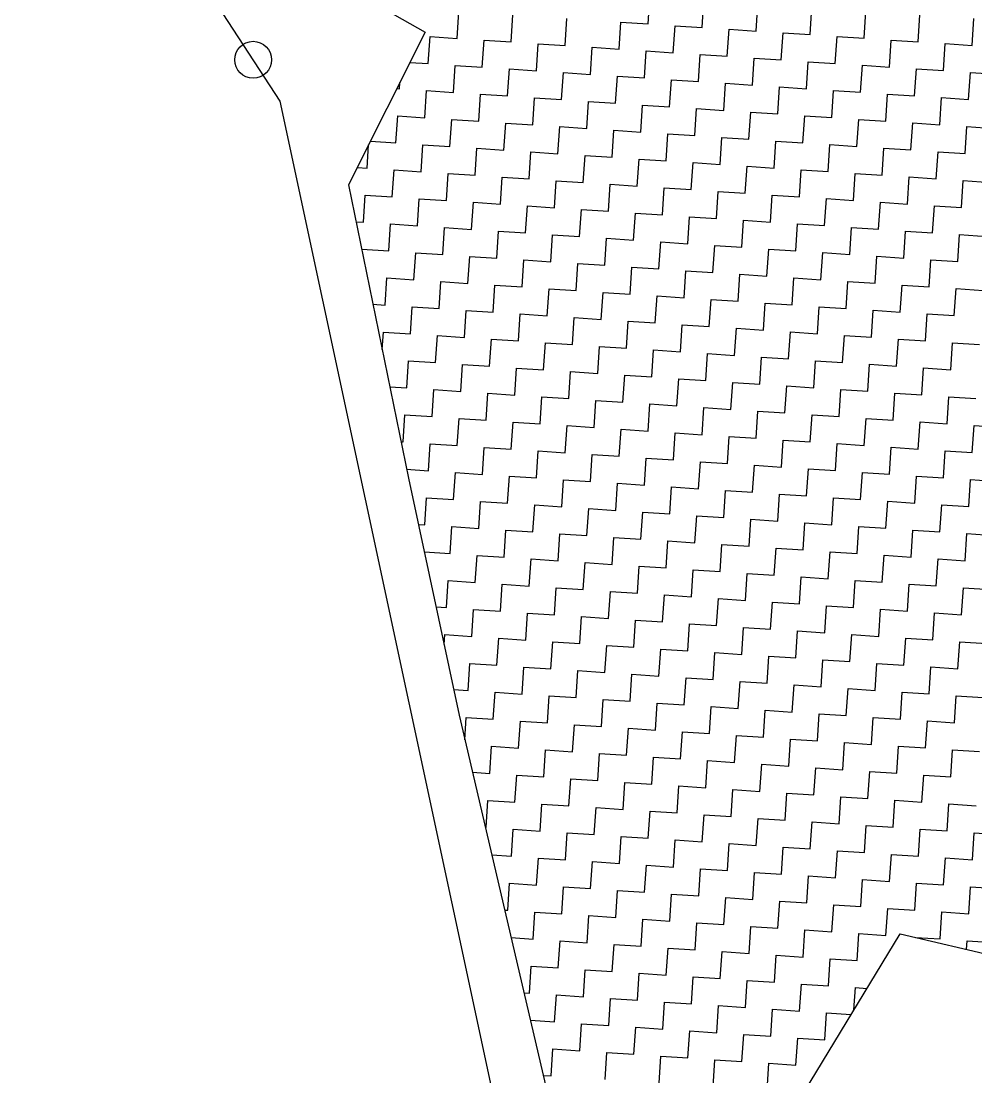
# Model space of a CAD drawing. Header units: metres. Extents: x 286068 to 287358, y 2005630 to 2007098.
# Drawn here: x 286256.2 to 286370.8, y 2005973.7 to 2006100.3 of the extents above; entities that cross this region are included whole.
import ezdxf

# ---------------------------------------------------------------- set-up
doc = ezdxf.new("R2010")
doc.units = ezdxf.units.M
doc.layers.add('POLY_HATCH', color=12, linetype='Continuous')
doc.layers.add('V_BOUND_LINE', color=7, linetype='Continuous')

msp = doc.modelspace()

# ---------------------------------------------------------------- linework, layer by layer
msp.add_circle((286284.05, 2006095.69), 2.21)
at = {"layer": 'POLY_HATCH'}
for p, q in [((286293.37, 2006105.44), (286304.69, 2006099)), ((286304.69, 2006099), (286295.52, 2006080.67)), ((286295.52, 2006080.67), (286302.7, 2006045.51)), ((286302.7, 2006045.51), (286308.77, 2006017.07)), ((286308.77, 2006017.07), (286320.28, 2005967.82)), ((286350.21, 2005971.9), (286361.7, 2005990.84)), ((286361.7, 2005990.84), (286397.52, 2005982.4))]:
    msp.add_line(p, q, dxfattribs=at)
at = {"layer": 'POLY_HATCH', "linetype": 'Continuous'}
for p, q in [((286331.45, 2006099.99), (286331.66, 2006103.23)), ((286337.93, 2006099.56), (286338.14, 2006102.8)), ((286308.54, 2006098.25), (286308.75, 2006101.49)), ((286344.41, 2006099.13), (286344.63, 2006102.37)), ((286350.9, 2006098.7), (286351.11, 2006101.94)), ((286357.38, 2006098.27), (286357.6, 2006101.51)), ((286315.02, 2006097.82), (286315.24, 2006101.06)), ((286321.51, 2006097.39), (286321.72, 2006100.63)), ((286363.86, 2006097.84), (286364.08, 2006101.08)), ((286370.35, 2006097.4), (286370.56, 2006100.65)), ((286327.99, 2006096.96), (286328.2, 2006100.2)), ((286328.2, 2006100.2), (286331.45, 2006099.99)), ((286334.47, 2006096.53), (286334.69, 2006099.77)), ((286334.69, 2006099.77), (286337.93, 2006099.56)), ((286340.96, 2006096.1), (286341.17, 2006099.34)), ((286341.17, 2006099.34), (286344.41, 2006099.13)), ((286305.08, 2006095.23), (286305.3, 2006098.47)), ((286305.3, 2006098.47), (286308.54, 2006098.25)), ((286311.56, 2006094.79), (286311.78, 2006098.04)), ((286311.78, 2006098.04), (286315.02, 2006097.82)), ((286347.44, 2006095.67), (286347.66, 2006098.91)), ((286347.66, 2006098.91), (286350.9, 2006098.7)), ((286353.92, 2006095.24), (286354.14, 2006098.48)), ((286354.14, 2006098.48), (286357.38, 2006098.27)), ((286360.41, 2006094.81), (286360.62, 2006098.05)), ((286360.62, 2006098.05), (286363.86, 2006097.84)), ((286318.05, 2006094.36), (286318.26, 2006097.61)), ((286318.26, 2006097.61), (286321.51, 2006097.39)), ((286324.53, 2006093.93), (286324.75, 2006097.18)), ((286324.75, 2006097.18), (286327.99, 2006096.96)), ((286331.02, 2006093.5), (286331.23, 2006096.75)), ((286331.23, 2006096.75), (286334.47, 2006096.53)), ((286366.89, 2006094.38), (286367.11, 2006097.62)), ((286367.11, 2006097.62), (286370.35, 2006097.4)), ((286302.88, 2006095.37), (286305.08, 2006095.23)), ((286337.5, 2006093.07), (286337.71, 2006096.31)), ((286337.71, 2006096.31), (286340.96, 2006096.1)), ((286343.98, 2006092.64), (286344.2, 2006095.88)), ((286344.2, 2006095.88), (286347.44, 2006095.67)), ((286350.47, 2006092.21), (286350.68, 2006095.45)), ((286350.68, 2006095.45), (286353.92, 2006095.24)), ((286308.11, 2006091.77), (286308.32, 2006095.01)), ((286308.32, 2006095.01), (286311.56, 2006094.79)), ((286314.59, 2006091.34), (286314.81, 2006094.58)), ((286314.81, 2006094.58), (286318.05, 2006094.36)), ((286321.07, 2006090.91), (286321.29, 2006094.15)), ((286321.29, 2006094.15), (286324.53, 2006093.93)), ((286356.95, 2006091.78), (286357.17, 2006095.02)), ((286357.17, 2006095.02), (286360.41, 2006094.81)), ((286363.43, 2006091.35), (286363.65, 2006094.59)), ((286363.65, 2006094.59), (286366.89, 2006094.38)), ((286369.92, 2006090.92), (286370.13, 2006094.16)), ((286370.13, 2006094.16), (286373.37, 2006093.95)), ((286301.62, 2006092.2), (286301.68, 2006092.97)), ((286327.56, 2006090.48), (286327.77, 2006093.72)), ((286327.77, 2006093.72), (286331.02, 2006093.5)), ((286334.04, 2006090.05), (286334.26, 2006093.29)), ((286334.26, 2006093.29), (286337.5, 2006093.07)), ((286340.53, 2006089.62), (286340.74, 2006092.86)), ((286340.74, 2006092.86), (286343.98, 2006092.64)), ((286301.3, 2006092.22), (286301.62, 2006092.2)), ((286304.65, 2006088.74), (286304.87, 2006091.98)), ((286304.87, 2006091.98), (286308.11, 2006091.77)), ((286311.13, 2006088.31), (286311.35, 2006091.55)), ((286311.35, 2006091.55), (286314.59, 2006091.34)), ((286347.01, 2006089.19), (286347.22, 2006092.43)), ((286347.22, 2006092.43), (286350.47, 2006092.21)), ((286353.49, 2006088.76), (286353.71, 2006092)), ((286353.71, 2006092), (286356.95, 2006091.78)), ((286359.98, 2006088.32), (286360.19, 2006091.57)), ((286360.19, 2006091.57), (286363.43, 2006091.35)), ((286317.62, 2006087.88), (286317.83, 2006091.12)), ((286317.83, 2006091.12), (286321.07, 2006090.91)), ((286324.1, 2006087.45), (286324.32, 2006090.69)), ((286324.32, 2006090.69), (286327.56, 2006090.48)), ((286330.59, 2006087.02), (286330.8, 2006090.26)), ((286330.8, 2006090.26), (286334.04, 2006090.05)), ((286366.46, 2006087.89), (286366.68, 2006091.14)), ((286366.68, 2006091.14), (286369.92, 2006090.92)), ((286301.19, 2006085.71), (286301.41, 2006088.96)), ((286301.41, 2006088.96), (286304.65, 2006088.74)), ((286337.07, 2006086.59), (286337.28, 2006089.83)), ((286337.28, 2006089.83), (286340.53, 2006089.62)), ((286343.55, 2006086.16), (286343.77, 2006089.4)), ((286343.77, 2006089.4), (286347.01, 2006089.19)), ((286350.04, 2006085.73), (286350.25, 2006088.97)), ((286350.25, 2006088.97), (286353.49, 2006088.76)), ((286307.68, 2006085.28), (286307.89, 2006088.53)), ((286307.89, 2006088.53), (286311.13, 2006088.31)), ((286314.16, 2006084.85), (286314.38, 2006088.1)), ((286314.38, 2006088.1), (286317.62, 2006087.88)), ((286320.64, 2006084.42), (286320.86, 2006087.67)), ((286320.86, 2006087.67), (286324.1, 2006087.45)), ((286356.52, 2006085.3), (286356.74, 2006088.54)), ((286356.74, 2006088.54), (286359.98, 2006088.32)), ((286363, 2006084.87), (286363.22, 2006088.11)), ((286363.22, 2006088.11), (286366.46, 2006087.89)), ((286369.49, 2006084.44), (286369.7, 2006087.68)), ((286369.7, 2006087.68), (286372.94, 2006087.46)), ((286327.13, 2006083.99), (286327.34, 2006087.23)), ((286327.34, 2006087.23), (286330.59, 2006087.02)), ((286333.61, 2006083.56), (286333.83, 2006086.8)), ((286333.83, 2006086.8), (286337.07, 2006086.59)), ((286340.1, 2006083.13), (286340.31, 2006086.37)), ((286340.31, 2006086.37), (286343.55, 2006086.16)), ((286297.74, 2006082.69), (286297.92, 2006085.48)), ((286298.14, 2006085.92), (286301.19, 2006085.71)), ((286304.22, 2006082.26), (286304.44, 2006085.5)), ((286304.44, 2006085.5), (286307.68, 2006085.28)), ((286310.7, 2006081.83), (286310.92, 2006085.07)), ((286310.92, 2006085.07), (286314.16, 2006084.85)), ((286346.58, 2006082.7), (286346.79, 2006085.94)), ((286346.79, 2006085.94), (286350.04, 2006085.73)), ((286353.06, 2006082.27), (286353.28, 2006085.51)), ((286353.28, 2006085.51), (286356.52, 2006085.3)), ((286359.55, 2006081.84), (286359.76, 2006085.08)), ((286359.76, 2006085.08), (286363, 2006084.87)), ((286317.19, 2006081.4), (286317.4, 2006084.64)), ((286317.4, 2006084.64), (286320.64, 2006084.42)), ((286323.67, 2006080.97), (286323.89, 2006084.21)), ((286323.89, 2006084.21), (286327.13, 2006083.99)), ((286330.15, 2006080.54), (286330.37, 2006083.78)), ((286330.37, 2006083.78), (286333.61, 2006083.56)), ((286366.03, 2006081.41), (286366.25, 2006084.65)), ((286366.25, 2006084.65), (286369.49, 2006084.44)), ((286296.57, 2006082.77), (286297.74, 2006082.69)), ((286336.64, 2006080.11), (286336.85, 2006083.35)), ((286336.85, 2006083.35), (286340.1, 2006083.13)), ((286343.12, 2006079.68), (286343.34, 2006082.92)), ((286343.34, 2006082.92), (286346.58, 2006082.7)), ((286349.61, 2006079.24), (286349.82, 2006082.49)), ((286349.82, 2006082.49), (286353.06, 2006082.27)), ((286300.76, 2006079.23), (286300.98, 2006082.47)), ((286300.98, 2006082.47), (286304.22, 2006082.26)), ((286307.25, 2006078.8), (286307.46, 2006082.04)), ((286307.46, 2006082.04), (286310.7, 2006081.83)), ((286313.73, 2006078.37), (286313.95, 2006081.61)), ((286313.95, 2006081.61), (286317.19, 2006081.4)), ((286356.09, 2006078.81), (286356.3, 2006082.06)), ((286356.3, 2006082.06), (286359.55, 2006081.84)), ((286362.57, 2006078.38), (286362.79, 2006081.63)), ((286362.79, 2006081.63), (286366.03, 2006081.41)), ((286320.21, 2006077.94), (286320.43, 2006081.18)), ((286320.43, 2006081.18), (286323.67, 2006080.97)), ((286326.7, 2006077.51), (286326.91, 2006080.75)), ((286326.91, 2006080.75), (286330.15, 2006080.54)), ((286333.18, 2006077.08), (286333.4, 2006080.32)), ((286333.4, 2006080.32), (286336.64, 2006080.11)), ((286369.06, 2006077.95), (286369.27, 2006081.2)), ((286369.27, 2006081.2), (286372.51, 2006080.98)), ((286297.31, 2006076.2), (286297.52, 2006079.45)), ((286297.52, 2006079.45), (286300.76, 2006079.23)), ((286303.79, 2006075.77), (286304, 2006079.02)), ((286304, 2006079.02), (286307.25, 2006078.8)), ((286339.67, 2006076.65), (286339.88, 2006079.89)), ((286339.88, 2006079.89), (286343.12, 2006079.68)), ((286346.15, 2006076.22), (286346.36, 2006079.46)), ((286346.36, 2006079.46), (286349.61, 2006079.24)), ((286352.63, 2006075.79), (286352.85, 2006079.03)), ((286352.85, 2006079.03), (286356.09, 2006078.81)), ((286310.27, 2006075.34), (286310.49, 2006078.59)), ((286310.49, 2006078.59), (286313.73, 2006078.37)), ((286316.76, 2006074.91), (286316.97, 2006078.16)), ((286316.97, 2006078.16), (286320.21, 2006077.94)), ((286323.24, 2006074.48), (286323.46, 2006077.72)), ((286323.46, 2006077.72), (286326.7, 2006077.51)), ((286359.12, 2006075.36), (286359.33, 2006078.6)), ((286359.33, 2006078.6), (286362.57, 2006078.38)), ((286365.6, 2006074.93), (286365.81, 2006078.17)), ((286365.81, 2006078.17), (286369.06, 2006077.95)), ((286296.42, 2006076.26), (286297.31, 2006076.2)), ((286329.72, 2006074.05), (286329.94, 2006077.29)), ((286329.94, 2006077.29), (286333.18, 2006077.08)), ((286336.21, 2006073.62), (286336.42, 2006076.86)), ((286336.42, 2006076.86), (286339.67, 2006076.65)), ((286342.69, 2006073.19), (286342.91, 2006076.43)), ((286342.91, 2006076.43), (286346.15, 2006076.22)), ((286300.33, 2006072.75), (286300.55, 2006075.99)), ((286300.55, 2006075.99), (286303.79, 2006075.77)), ((286306.82, 2006072.32), (286307.03, 2006075.56)), ((286307.03, 2006075.56), (286310.27, 2006075.34)), ((286313.3, 2006071.89), (286313.52, 2006075.13)), ((286313.52, 2006075.13), (286316.76, 2006074.91)), ((286349.18, 2006072.76), (286349.39, 2006076)), ((286349.39, 2006076), (286352.63, 2006075.79)), ((286355.66, 2006072.33), (286355.87, 2006075.57)), ((286355.87, 2006075.57), (286359.12, 2006075.36)), ((286362.14, 2006071.9), (286362.36, 2006075.14)), ((286362.36, 2006075.14), (286365.6, 2006074.93)), ((286319.78, 2006071.46), (286320, 2006074.7)), ((286320, 2006074.7), (286323.24, 2006074.48)), ((286326.27, 2006071.03), (286326.48, 2006074.27)), ((286326.48, 2006074.27), (286329.72, 2006074.05)), ((286332.75, 2006070.6), (286332.97, 2006073.84)), ((286332.97, 2006073.84), (286336.21, 2006073.62)), ((286368.63, 2006071.47), (286368.84, 2006074.71)), ((286368.84, 2006074.71), (286372.08, 2006074.5)), ((286297.09, 2006072.96), (286300.33, 2006072.75)), ((286297.09, 2006072.96), (286297.09, 2006072.96)), ((286303.36, 2006069.29), (286303.57, 2006072.53)), ((286303.57, 2006072.53), (286306.82, 2006072.32)), ((286339.23, 2006070.17), (286339.45, 2006073.41)), ((286339.45, 2006073.41), (286342.69, 2006073.19)), ((286345.72, 2006069.73), (286345.93, 2006072.98)), ((286345.93, 2006072.98), (286349.18, 2006072.76)), ((286352.2, 2006069.3), (286352.42, 2006072.55)), ((286352.42, 2006072.55), (286355.66, 2006072.33)), ((286309.84, 2006068.86), (286310.06, 2006072.1)), ((286310.06, 2006072.1), (286313.3, 2006071.89)), ((286316.33, 2006068.43), (286316.54, 2006071.67)), ((286316.54, 2006071.67), (286319.78, 2006071.46)), ((286322.81, 2006068), (286323.03, 2006071.24)), ((286323.03, 2006071.24), (286326.27, 2006071.03)), ((286358.69, 2006068.87), (286358.9, 2006072.12)), ((286358.9, 2006072.12), (286362.14, 2006071.9)), ((286365.17, 2006068.44), (286365.38, 2006071.69)), ((286365.38, 2006071.69), (286368.63, 2006071.47)), ((286329.29, 2006067.57), (286329.51, 2006070.81)), ((286329.51, 2006070.81), (286332.75, 2006070.6)), ((286335.78, 2006067.14), (286335.99, 2006070.38)), ((286335.99, 2006070.38), (286339.23, 2006070.17)), ((286342.26, 2006066.71), (286342.48, 2006069.95)), ((286342.48, 2006069.95), (286345.72, 2006069.73)), ((286299.9, 2006066.26), (286300.12, 2006069.51)), ((286300.12, 2006069.51), (286303.36, 2006069.29)), ((286306.39, 2006065.83), (286306.6, 2006069.08)), ((286306.6, 2006069.08), (286309.84, 2006068.86)), ((286312.87, 2006065.4), (286313.08, 2006068.64)), ((286313.08, 2006068.64), (286316.33, 2006068.43)), ((286348.74, 2006066.28), (286348.96, 2006069.52)), ((286348.96, 2006069.52), (286352.2, 2006069.3)), ((286355.23, 2006065.85), (286355.44, 2006069.09)), ((286355.44, 2006069.09), (286358.69, 2006068.87)), ((286361.71, 2006065.42), (286361.93, 2006068.66)), ((286361.93, 2006068.66), (286365.17, 2006068.44)), ((286319.35, 2006064.97), (286319.57, 2006068.21)), ((286319.57, 2006068.21), (286322.81, 2006068)), ((286325.84, 2006064.54), (286326.05, 2006067.78)), ((286326.05, 2006067.78), (286329.29, 2006067.57)), ((286332.32, 2006064.11), (286332.54, 2006067.35)), ((286332.54, 2006067.35), (286335.78, 2006067.14)), ((286368.2, 2006064.99), (286368.41, 2006068.23)), ((286368.41, 2006068.23), (286371.65, 2006068.01)), ((286298.44, 2006066.36), (286299.9, 2006066.26)), ((286302.93, 2006062.81), (286303.14, 2006066.05)), ((286303.14, 2006066.05), (286306.39, 2006065.83)), ((286338.8, 2006063.68), (286339.02, 2006066.92)), ((286339.02, 2006066.92), (286342.26, 2006066.71)), ((286345.29, 2006063.25), (286345.5, 2006066.49)), ((286345.5, 2006066.49), (286348.74, 2006066.28)), ((286351.77, 2006062.82), (286351.99, 2006066.06)), ((286351.99, 2006066.06), (286355.23, 2006065.85)), ((286309.41, 2006062.38), (286309.63, 2006065.62)), ((286309.63, 2006065.62), (286312.87, 2006065.4)), ((286315.9, 2006061.95), (286316.11, 2006065.19)), ((286316.11, 2006065.19), (286319.35, 2006064.97)), ((286322.38, 2006061.52), (286322.6, 2006064.76)), ((286322.6, 2006064.76), (286325.84, 2006064.54)), ((286358.26, 2006062.39), (286358.47, 2006065.63)), ((286358.47, 2006065.63), (286361.71, 2006065.42)), ((286364.74, 2006061.96), (286364.95, 2006065.2)), ((286364.95, 2006065.2), (286368.2, 2006064.99)), ((286328.86, 2006061.09), (286329.08, 2006064.33)), ((286329.08, 2006064.33), (286332.32, 2006064.11)), ((286335.35, 2006060.65), (286335.56, 2006063.9)), ((286335.56, 2006063.9), (286338.8, 2006063.68)), ((286299.55, 2006060.93), (286299.69, 2006063.02)), ((286299.69, 2006063.02), (286302.93, 2006062.81)), ((286305.96, 2006059.35), (286306.17, 2006062.59)), ((286306.17, 2006062.59), (286309.41, 2006062.38)), ((286341.83, 2006060.22), (286342.05, 2006063.47)), ((286342.05, 2006063.47), (286345.29, 2006063.25)), ((286348.31, 2006059.79), (286348.53, 2006063.04)), ((286348.53, 2006063.04), (286351.77, 2006062.82)), ((286354.8, 2006059.36), (286355.01, 2006062.61)), ((286355.01, 2006062.61), (286358.26, 2006062.39)), ((286312.44, 2006058.92), (286312.65, 2006062.16)), ((286312.65, 2006062.16), (286315.9, 2006061.95)), ((286318.92, 2006058.49), (286319.14, 2006061.73)), ((286319.14, 2006061.73), (286322.38, 2006061.52)), ((286325.41, 2006058.06), (286325.62, 2006061.3)), ((286325.62, 2006061.3), (286328.86, 2006061.09)), ((286361.28, 2006058.93), (286361.5, 2006062.17)), ((286361.5, 2006062.17), (286364.74, 2006061.96)), ((286367.77, 2006058.5), (286367.98, 2006061.74)), ((286367.98, 2006061.74), (286371.22, 2006061.53)), ((286331.89, 2006057.63), (286332.11, 2006060.87)), ((286332.11, 2006060.87), (286335.35, 2006060.65)), ((286338.37, 2006057.2), (286338.59, 2006060.44)), ((286338.59, 2006060.44), (286341.83, 2006060.22)), ((286344.86, 2006056.77), (286345.07, 2006060.01)), ((286345.07, 2006060.01), (286348.31, 2006059.79)), ((286302.5, 2006056.32), (286302.71, 2006059.56)), ((286302.71, 2006059.56), (286305.96, 2006059.35)), ((286308.98, 2006055.89), (286309.2, 2006059.13)), ((286309.2, 2006059.13), (286312.44, 2006058.92)), ((286315.47, 2006055.46), (286315.68, 2006058.7)), ((286315.68, 2006058.7), (286318.92, 2006058.49)), ((286351.34, 2006056.34), (286351.56, 2006059.58)), ((286351.56, 2006059.58), (286354.8, 2006059.36)), ((286357.82, 2006055.91), (286358.04, 2006059.15)), ((286358.04, 2006059.15), (286361.28, 2006058.93)), ((286364.31, 2006055.48), (286364.52, 2006058.72)), ((286364.52, 2006058.72), (286367.77, 2006058.5)), ((286321.95, 2006055.03), (286322.16, 2006058.27)), ((286322.16, 2006058.27), (286325.41, 2006058.06)), ((286328.43, 2006054.6), (286328.65, 2006057.84)), ((286328.65, 2006057.84), (286331.89, 2006057.63)), ((286334.92, 2006054.17), (286335.13, 2006057.41)), ((286335.13, 2006057.41), (286338.37, 2006057.2)), ((286300.46, 2006056.46), (286302.5, 2006056.32)), ((286305.53, 2006052.87), (286305.74, 2006056.11)), ((286305.74, 2006056.11), (286308.98, 2006055.89)), ((286341.4, 2006053.74), (286341.62, 2006056.98)), ((286341.62, 2006056.98), (286344.86, 2006056.77)), ((286347.88, 2006053.31), (286348.1, 2006056.55)), ((286348.1, 2006056.55), (286351.34, 2006056.34)), ((286354.37, 2006052.88), (286354.58, 2006056.12)), ((286354.58, 2006056.12), (286357.82, 2006055.91)), ((286312.01, 2006052.44), (286312.22, 2006055.68)), ((286312.22, 2006055.68), (286315.47, 2006055.46)), ((286318.49, 2006052.01), (286318.71, 2006055.25)), ((286318.71, 2006055.25), (286321.95, 2006055.03)), ((286324.98, 2006051.57), (286325.19, 2006054.82)), ((286325.19, 2006054.82), (286328.43, 2006054.6)), ((286360.85, 2006052.45), (286361.07, 2006055.69)), ((286361.07, 2006055.69), (286364.31, 2006055.48)), ((286367.34, 2006052.02), (286367.55, 2006055.26)), ((286367.55, 2006055.26), (286370.79, 2006055.05)), ((286331.46, 2006051.14), (286331.67, 2006054.39)), ((286331.67, 2006054.39), (286334.92, 2006054.17)), ((286337.94, 2006050.71), (286338.16, 2006053.96)), ((286338.16, 2006053.96), (286341.4, 2006053.74)), ((286344.43, 2006050.28), (286344.64, 2006053.53)), ((286344.64, 2006053.53), (286347.88, 2006053.31)), ((286302.07, 2006049.84), (286302.28, 2006053.08)), ((286302.28, 2006053.08), (286305.53, 2006052.87)), ((286308.55, 2006049.41), (286308.77, 2006052.65)), ((286308.77, 2006052.65), (286312.01, 2006052.44)), ((286315.04, 2006048.98), (286315.25, 2006052.22)), ((286315.25, 2006052.22), (286318.49, 2006052.01)), ((286350.91, 2006049.85), (286351.13, 2006053.1)), ((286351.13, 2006053.1), (286354.37, 2006052.88)), ((286357.39, 2006049.42), (286357.61, 2006052.66)), ((286357.61, 2006052.66), (286360.85, 2006052.45)), ((286363.88, 2006048.99), (286364.09, 2006052.23)), ((286364.09, 2006052.23), (286367.34, 2006052.02)), ((286321.52, 2006048.55), (286321.73, 2006051.79)), ((286321.73, 2006051.79), (286324.98, 2006051.57)), ((286328, 2006048.12), (286328.22, 2006051.36)), ((286328.22, 2006051.36), (286331.46, 2006051.14)), ((286334.49, 2006047.69), (286334.7, 2006050.93)), ((286334.7, 2006050.93), (286337.94, 2006050.71)), ((286370.36, 2006048.56), (286370.58, 2006051.8)), ((286370.58, 2006051.8), (286373.82, 2006051.59)), ((286301.81, 2006049.86), (286302.07, 2006049.84)), ((286305.09, 2006046.38), (286305.31, 2006049.62)), ((286305.31, 2006049.62), (286308.55, 2006049.41)), ((286340.97, 2006047.26), (286341.19, 2006050.5)), ((286341.19, 2006050.5), (286344.43, 2006050.28)), ((286347.45, 2006046.83), (286347.67, 2006050.07)), ((286347.67, 2006050.07), (286350.91, 2006049.85)), ((286353.94, 2006046.4), (286354.15, 2006049.64)), ((286354.15, 2006049.64), (286357.39, 2006049.42)), ((286311.58, 2006045.95), (286311.79, 2006049.19)), ((286311.79, 2006049.19), (286315.04, 2006048.98)), ((286318.06, 2006045.52), (286318.28, 2006048.76)), ((286318.28, 2006048.76), (286321.52, 2006048.55)), ((286324.55, 2006045.09), (286324.76, 2006048.33)), ((286324.76, 2006048.33), (286328, 2006048.12)), ((286360.42, 2006045.97), (286360.64, 2006049.21)), ((286360.64, 2006049.21), (286363.88, 2006048.99)), ((286366.9, 2006045.54), (286367.12, 2006048.78)), ((286367.12, 2006048.78), (286370.36, 2006048.56)), ((286331.03, 2006044.66), (286331.24, 2006047.9)), ((286331.24, 2006047.9), (286334.49, 2006047.69)), ((286337.51, 2006044.23), (286337.73, 2006047.47)), ((286337.73, 2006047.47), (286340.97, 2006047.26)), ((286344, 2006043.8), (286344.21, 2006047.04)), ((286344.21, 2006047.04), (286347.45, 2006046.83)), ((286302.48, 2006046.56), (286305.09, 2006046.38)), ((286308.12, 2006042.93), (286308.34, 2006046.17)), ((286308.34, 2006046.17), (286311.58, 2006045.95)), ((286350.48, 2006043.37), (286350.7, 2006046.61)), ((286350.7, 2006046.61), (286353.94, 2006046.4)), ((286356.96, 2006042.94), (286357.18, 2006046.18)), ((286357.18, 2006046.18), (286360.42, 2006045.97)), ((286363.45, 2006042.51), (286363.66, 2006045.75)), ((286363.66, 2006045.75), (286366.9, 2006045.54)), ((286314.6, 2006042.49), (286314.82, 2006045.74)), ((286314.82, 2006045.74), (286318.06, 2006045.52)), ((286321.09, 2006042.06), (286321.3, 2006045.31)), ((286321.3, 2006045.31), (286324.55, 2006045.09)), ((286327.57, 2006041.63), (286327.79, 2006044.88)), ((286327.79, 2006044.88), (286331.03, 2006044.66)), ((286369.93, 2006042.08), (286370.15, 2006045.32)), ((286370.15, 2006045.32), (286373.39, 2006045.1)), ((286334.06, 2006041.2), (286334.27, 2006044.45)), ((286334.27, 2006044.45), (286337.51, 2006044.23)), ((286340.54, 2006040.77), (286340.75, 2006044.02)), ((286340.75, 2006044.02), (286344, 2006043.8)), ((286347.02, 2006040.34), (286347.24, 2006043.58)), ((286347.24, 2006043.58), (286350.48, 2006043.37)), ((286304.66, 2006039.9), (286304.88, 2006043.14)), ((286304.88, 2006043.14), (286308.12, 2006042.93)), ((286311.15, 2006039.47), (286311.36, 2006042.71)), ((286311.36, 2006042.71), (286314.6, 2006042.49)), ((286317.63, 2006039.04), (286317.85, 2006042.28)), ((286317.85, 2006042.28), (286321.09, 2006042.06)), ((286353.51, 2006039.91), (286353.72, 2006043.15)), ((286353.72, 2006043.15), (286356.96, 2006042.94)), ((286359.99, 2006039.48), (286360.21, 2006042.72)), ((286360.21, 2006042.72), (286363.45, 2006042.51)), ((286366.47, 2006039.05), (286366.69, 2006042.29)), ((286366.69, 2006042.29), (286369.93, 2006042.08)), ((286324.12, 2006038.61), (286324.33, 2006041.85)), ((286324.33, 2006041.85), (286327.57, 2006041.63)), ((286330.6, 2006038.18), (286330.81, 2006041.42)), ((286330.81, 2006041.42), (286334.06, 2006041.2)), ((286337.08, 2006037.75), (286337.3, 2006040.99)), ((286337.3, 2006040.99), (286340.54, 2006040.77)), ((286303.88, 2006039.95), (286304.66, 2006039.9)), ((286307.69, 2006036.44), (286307.91, 2006039.68)), ((286307.91, 2006039.68), (286311.15, 2006039.47)), ((286343.57, 2006037.32), (286343.78, 2006040.56)), ((286343.78, 2006040.56), (286347.02, 2006040.34)), ((286350.05, 2006036.89), (286350.27, 2006040.13)), ((286350.27, 2006040.13), (286353.51, 2006039.91)), ((286356.53, 2006036.46), (286356.75, 2006039.7)), ((286356.75, 2006039.7), (286359.99, 2006039.48)), ((286314.17, 2006036.01), (286314.39, 2006039.25)), ((286314.39, 2006039.25), (286317.63, 2006039.04)), ((286320.66, 2006035.58), (286320.87, 2006038.82)), ((286320.87, 2006038.82), (286324.12, 2006038.61)), ((286327.14, 2006035.15), (286327.36, 2006038.39)), ((286327.36, 2006038.39), (286330.6, 2006038.18)), ((286363.02, 2006036.03), (286363.23, 2006039.27)), ((286363.23, 2006039.27), (286366.47, 2006039.05)), ((286369.5, 2006035.59), (286369.72, 2006038.84)), ((286369.72, 2006038.84), (286372.96, 2006038.62)), ((286333.63, 2006034.72), (286333.84, 2006037.96)), ((286333.84, 2006037.96), (286337.08, 2006037.75)), ((286340.11, 2006034.29), (286340.32, 2006037.53)), ((286340.32, 2006037.53), (286343.57, 2006037.32)), ((286346.59, 2006033.86), (286346.81, 2006037.1)), ((286346.81, 2006037.1), (286350.05, 2006036.89)), ((286304.59, 2006036.65), (286307.69, 2006036.44)), ((286310.72, 2006032.98), (286310.93, 2006036.23)), ((286310.93, 2006036.23), (286314.17, 2006036.01)), ((286317.2, 2006032.55), (286317.42, 2006035.8)), ((286317.42, 2006035.8), (286320.66, 2006035.58)), ((286353.08, 2006033.43), (286353.29, 2006036.67)), ((286353.29, 2006036.67), (286356.53, 2006036.46)), ((286359.56, 2006033), (286359.78, 2006036.24)), ((286359.78, 2006036.24), (286363.02, 2006036.03)), ((286366.04, 2006032.57), (286366.26, 2006035.81)), ((286366.26, 2006035.81), (286369.5, 2006035.59)), ((286323.68, 2006032.12), (286323.9, 2006035.37)), ((286323.9, 2006035.37), (286327.14, 2006035.15)), ((286330.17, 2006031.69), (286330.38, 2006034.94)), ((286330.38, 2006034.94), (286333.63, 2006034.72)), ((286336.65, 2006031.26), (286336.87, 2006034.5)), ((286336.87, 2006034.5), (286340.11, 2006034.29)), ((286307.26, 2006029.96), (286307.48, 2006033.2)), ((286307.48, 2006033.2), (286310.72, 2006032.98)), ((286343.14, 2006030.83), (286343.35, 2006034.07)), ((286343.35, 2006034.07), (286346.59, 2006033.86)), ((286349.62, 2006030.4), (286349.83, 2006033.64)), ((286349.83, 2006033.64), (286353.08, 2006033.43)), ((286356.1, 2006029.97), (286356.32, 2006033.21)), ((286356.32, 2006033.21), (286359.56, 2006033)), ((286313.74, 2006029.53), (286313.96, 2006032.77)), ((286313.96, 2006032.77), (286317.2, 2006032.55)), ((286320.23, 2006029.1), (286320.44, 2006032.34)), ((286320.44, 2006032.34), (286323.68, 2006032.12)), ((286326.71, 2006028.67), (286326.93, 2006031.91)), ((286326.93, 2006031.91), (286330.17, 2006031.69)), ((286362.59, 2006029.54), (286362.8, 2006032.78)), ((286362.8, 2006032.78), (286366.04, 2006032.57)), ((286369.07, 2006029.11), (286369.29, 2006032.35)), ((286369.29, 2006032.35), (286372.53, 2006032.14)), ((286333.2, 2006028.24), (286333.41, 2006031.48)), ((286333.41, 2006031.48), (286336.65, 2006031.26)), ((286339.68, 2006027.81), (286339.89, 2006031.05)), ((286339.89, 2006031.05), (286343.14, 2006030.83)), ((286346.16, 2006027.38), (286346.38, 2006030.62)), ((286346.38, 2006030.62), (286349.62, 2006030.4)), ((286306, 2006030.04), (286307.26, 2006029.96)), ((286310.29, 2006026.5), (286310.5, 2006029.74)), ((286310.5, 2006029.74), (286313.74, 2006029.53)), ((286316.77, 2006026.07), (286316.99, 2006029.31)), ((286316.99, 2006029.31), (286320.23, 2006029.1)), ((286352.65, 2006026.95), (286352.86, 2006030.19)), ((286352.86, 2006030.19), (286356.1, 2006029.97)), ((286359.13, 2006026.51), (286359.34, 2006029.76)), ((286359.34, 2006029.76), (286362.59, 2006029.54)), ((286365.61, 2006026.08), (286365.83, 2006029.33)), ((286365.83, 2006029.33), (286369.07, 2006029.11)), ((286323.25, 2006025.64), (286323.47, 2006028.88)), ((286323.47, 2006028.88), (286326.71, 2006028.67)), ((286329.74, 2006025.21), (286329.95, 2006028.45)), ((286329.95, 2006028.45), (286333.2, 2006028.24)), ((286336.22, 2006024.78), (286336.44, 2006028.02)), ((286336.44, 2006028.02), (286339.68, 2006027.81)), ((286342.71, 2006024.35), (286342.92, 2006027.59)), ((286342.92, 2006027.59), (286346.16, 2006027.38)), ((286349.19, 2006023.92), (286349.4, 2006027.16)), ((286349.4, 2006027.16), (286352.65, 2006026.95)), ((286306.97, 2006025.52), (286307.05, 2006026.72)), ((286307.05, 2006026.72), (286310.29, 2006026.5)), ((286313.31, 2006023.04), (286313.53, 2006026.29)), ((286313.53, 2006026.29), (286316.77, 2006026.07)), ((286319.8, 2006022.61), (286320.01, 2006025.86)), ((286320.01, 2006025.86), (286323.25, 2006025.64)), ((286355.67, 2006023.49), (286355.89, 2006026.73)), ((286355.89, 2006026.73), (286359.13, 2006026.51)), ((286362.16, 2006023.06), (286362.37, 2006026.3)), ((286362.37, 2006026.3), (286365.61, 2006026.08)), ((286368.64, 2006022.63), (286368.86, 2006025.87)), ((286368.86, 2006025.87), (286372.1, 2006025.65)), ((286326.28, 2006022.18), (286326.5, 2006025.42)), ((286326.5, 2006025.42), (286329.74, 2006025.21)), ((286332.76, 2006021.75), (286332.98, 2006024.99)), ((286332.98, 2006024.99), (286336.22, 2006024.78)), ((286339.25, 2006021.32), (286339.46, 2006024.56)), ((286339.46, 2006024.56), (286342.71, 2006024.35)), ((286309.86, 2006020.02), (286310.07, 2006023.26)), ((286310.07, 2006023.26), (286313.31, 2006023.04)), ((286345.73, 2006020.89), (286345.95, 2006024.13)), ((286345.95, 2006024.13), (286349.19, 2006023.92)), ((286352.22, 2006020.46), (286352.43, 2006023.7)), ((286352.43, 2006023.7), (286355.67, 2006023.49)), ((286358.7, 2006020.03), (286358.91, 2006023.27)), ((286358.91, 2006023.27), (286362.16, 2006023.06)), ((286316.34, 2006019.59), (286316.56, 2006022.83)), ((286316.56, 2006022.83), (286319.8, 2006022.61)), ((286322.82, 2006019.16), (286323.04, 2006022.4)), ((286323.04, 2006022.4), (286326.28, 2006022.18)), ((286329.31, 2006018.73), (286329.52, 2006021.97)), ((286329.52, 2006021.97), (286332.76, 2006021.75)), ((286365.18, 2006019.6), (286365.4, 2006022.84)), ((286365.4, 2006022.84), (286368.64, 2006022.63)), ((286335.79, 2006018.3), (286336.01, 2006021.54)), ((286336.01, 2006021.54), (286339.25, 2006021.32)), ((286342.27, 2006017.87), (286342.49, 2006021.11)), ((286342.49, 2006021.11), (286345.73, 2006020.89)), ((286348.76, 2006017.43), (286348.97, 2006020.68)), ((286348.97, 2006020.68), (286352.22, 2006020.46)), ((286308.12, 2006020.13), (286309.86, 2006020.02)), ((286312.88, 2006016.56), (286313.1, 2006019.8)), ((286313.1, 2006019.8), (286316.34, 2006019.59)), ((286319.37, 2006016.13), (286319.58, 2006019.37)), ((286319.58, 2006019.37), (286322.82, 2006019.16)), ((286355.24, 2006017), (286355.46, 2006020.25)), ((286355.46, 2006020.25), (286358.7, 2006020.03)), ((286361.73, 2006016.57), (286361.94, 2006019.82)), ((286361.94, 2006019.82), (286365.18, 2006019.6)), ((286368.21, 2006016.14), (286368.42, 2006019.39)), ((286368.42, 2006019.39), (286371.67, 2006019.17)), ((286325.85, 2006015.7), (286326.07, 2006018.94)), ((286326.07, 2006018.94), (286329.31, 2006018.73)), ((286332.33, 2006015.27), (286332.55, 2006018.51)), ((286332.55, 2006018.51), (286335.79, 2006018.3)), ((286338.82, 2006014.84), (286339.03, 2006018.08)), ((286339.03, 2006018.08), (286342.27, 2006017.87)), ((286309.46, 2006014.1), (286309.64, 2006016.78)), ((286309.64, 2006016.78), (286312.88, 2006016.56)), ((286345.3, 2006014.41), (286345.52, 2006017.65)), ((286345.52, 2006017.65), (286348.76, 2006017.43)), ((286351.79, 2006013.98), (286352, 2006017.22)), ((286352, 2006017.22), (286355.24, 2006017)), ((286358.27, 2006013.55), (286358.48, 2006016.79)), ((286358.48, 2006016.79), (286361.73, 2006016.57)), ((286315.91, 2006013.1), (286316.13, 2006016.35)), ((286316.13, 2006016.35), (286319.37, 2006016.13)), ((286322.39, 2006012.67), (286322.61, 2006015.91)), ((286322.61, 2006015.91), (286325.85, 2006015.7)), ((286328.88, 2006012.24), (286329.09, 2006015.48)), ((286329.09, 2006015.48), (286332.33, 2006015.27)), ((286364.75, 2006013.12), (286364.97, 2006016.36)), ((286364.97, 2006016.36), (286368.21, 2006016.14)), ((286335.36, 2006011.81), (286335.58, 2006015.05)), ((286335.58, 2006015.05), (286338.82, 2006014.84)), ((286341.84, 2006011.38), (286342.06, 2006014.62)), ((286342.06, 2006014.62), (286345.3, 2006014.41)), ((286348.33, 2006010.95), (286348.54, 2006014.19)), ((286348.54, 2006014.19), (286351.79, 2006013.98)), ((286312.45, 2006010.08), (286312.67, 2006013.32)), ((286312.67, 2006013.32), (286315.91, 2006013.1)), ((286318.94, 2006009.65), (286319.15, 2006012.89)), ((286319.15, 2006012.89), (286322.39, 2006012.67)), ((286354.81, 2006010.52), (286355.03, 2006013.76)), ((286355.03, 2006013.76), (286358.27, 2006013.55)), ((286361.3, 2006010.09), (286361.51, 2006013.33)), ((286361.51, 2006013.33), (286364.75, 2006013.12)), ((286367.78, 2006009.66), (286367.99, 2006012.9)), ((286367.99, 2006012.9), (286371.24, 2006012.69)), ((286325.42, 2006009.22), (286325.64, 2006012.46)), ((286325.64, 2006012.46), (286328.88, 2006012.24)), ((286331.9, 2006008.79), (286332.12, 2006012.03)), ((286332.12, 2006012.03), (286335.36, 2006011.81)), ((286338.39, 2006008.36), (286338.6, 2006011.6)), ((286338.6, 2006011.6), (286341.84, 2006011.38)), ((286344.87, 2006007.92), (286345.09, 2006011.17)), ((286345.09, 2006011.17), (286348.33, 2006010.95)), ((286351.35, 2006007.49), (286351.57, 2006010.74)), ((286351.57, 2006010.74), (286354.81, 2006010.52)), ((286357.84, 2006007.06), (286358.05, 2006010.31)), ((286358.05, 2006010.31), (286361.3, 2006010.09)), ((286310.37, 2006010.21), (286312.45, 2006010.08)), ((286315.48, 2006006.62), (286315.69, 2006009.86)), ((286315.69, 2006009.86), (286318.94, 2006009.65)), ((286321.96, 2006006.19), (286322.18, 2006009.43)), ((286322.18, 2006009.43), (286325.42, 2006009.22)), ((286364.32, 2006006.63), (286364.54, 2006009.88)), ((286364.54, 2006009.88), (286367.78, 2006009.66)), ((286328.45, 2006005.76), (286328.66, 2006009)), ((286328.66, 2006009), (286331.9, 2006008.79)), ((286334.93, 2006005.33), (286335.15, 2006008.57)), ((286335.15, 2006008.57), (286338.39, 2006008.36)), ((286341.41, 2006004.9), (286341.63, 2006008.14)), ((286341.63, 2006008.14), (286344.87, 2006007.92)), ((286312.02, 2006003.59), (286312.24, 2006006.83)), ((286312.24, 2006006.83), (286315.48, 2006006.62)), ((286347.9, 2006004.47), (286348.11, 2006007.71)), ((286348.11, 2006007.71), (286351.35, 2006007.49)), ((286354.38, 2006004.04), (286354.6, 2006007.28)), ((286354.6, 2006007.28), (286357.84, 2006007.06)), ((286360.87, 2006003.61), (286361.08, 2006006.85)), ((286361.08, 2006006.85), (286364.32, 2006006.63)), ((286318.51, 2006003.16), (286318.72, 2006006.4)), ((286318.72, 2006006.4), (286321.96, 2006006.19)), ((286324.99, 2006002.73), (286325.21, 2006005.97)), ((286325.21, 2006005.97), (286328.45, 2006005.76)), ((286331.47, 2006002.3), (286331.69, 2006005.54)), ((286331.69, 2006005.54), (286334.93, 2006005.33)), ((286367.35, 2006003.18), (286367.56, 2006006.42)), ((286367.56, 2006006.42), (286370.81, 2006006.2)), ((286337.96, 2006001.87), (286338.17, 2006005.11)), ((286338.17, 2006005.11), (286341.41, 2006004.9)), ((286344.44, 2006001.44), (286344.66, 2006004.68)), ((286344.66, 2006004.68), (286347.9, 2006004.47)), ((286350.92, 2006001.01), (286351.14, 2006004.25)), ((286351.14, 2006004.25), (286354.38, 2006004.04)), ((286311.92, 2006003.6), (286312.02, 2006003.59)), ((286315.05, 2006000.14), (286315.26, 2006003.38)), ((286315.26, 2006003.38), (286318.51, 2006003.16)), ((286321.53, 2005999.71), (286321.75, 2006002.95)), ((286321.75, 2006002.95), (286324.99, 2006002.73)), ((286357.41, 2006000.58), (286357.62, 2006003.82)), ((286357.62, 2006003.82), (286360.87, 2006003.61)), ((286363.89, 2006000.15), (286364.11, 2006003.39)), ((286364.11, 2006003.39), (286367.35, 2006003.18)), ((286370.38, 2005999.72), (286370.59, 2006002.96)), ((286370.59, 2006002.96), (286373.83, 2006002.75)), ((286328.02, 2005999.28), (286328.23, 2006002.52)), ((286328.23, 2006002.52), (286331.47, 2006002.3)), ((286334.5, 2005998.84), (286334.72, 2006002.09)), ((286334.72, 2006002.09), (286337.96, 2006001.87)), ((286340.98, 2005998.41), (286341.2, 2006001.66)), ((286341.2, 2006001.66), (286344.44, 2006001.44)), ((286312.69, 2006000.29), (286315.05, 2006000.14)), ((286347.47, 2005997.98), (286347.68, 2006001.23)), ((286347.68, 2006001.23), (286350.92, 2006001.01)), ((286353.95, 2005997.55), (286354.17, 2006000.8)), ((286354.17, 2006000.8), (286357.41, 2006000.58)), ((286360.43, 2005997.12), (286360.65, 2006000.36)), ((286360.65, 2006000.36), (286363.89, 2006000.15)), ((286318.08, 2005996.68), (286318.29, 2005999.92)), ((286318.29, 2005999.92), (286321.53, 2005999.71)), ((286324.56, 2005996.25), (286324.77, 2005999.49)), ((286324.77, 2005999.49), (286328.02, 2005999.28)), ((286331.04, 2005995.82), (286331.26, 2005999.06)), ((286331.26, 2005999.06), (286334.5, 2005998.84)), ((286366.92, 2005996.69), (286367.13, 2005999.93)), ((286367.13, 2005999.93), (286370.38, 2005999.72)), ((286337.53, 2005995.39), (286337.74, 2005998.63)), ((286337.74, 2005998.63), (286340.98, 2005998.41)), ((286344.01, 2005994.96), (286344.23, 2005998.2)), ((286344.23, 2005998.2), (286347.47, 2005997.98)), ((286350.49, 2005994.53), (286350.71, 2005997.77)), ((286350.71, 2005997.77), (286353.95, 2005997.55)), ((286314.62, 2005993.65), (286314.83, 2005996.89)), ((286314.83, 2005996.89), (286318.08, 2005996.68)), ((286321.1, 2005993.22), (286321.32, 2005996.46)), ((286321.32, 2005996.46), (286324.56, 2005996.25)), ((286356.98, 2005994.1), (286357.19, 2005997.34)), ((286357.19, 2005997.34), (286360.43, 2005997.12)), ((286363.46, 2005993.67), (286363.68, 2005996.91)), ((286363.68, 2005996.91), (286366.92, 2005996.69)), ((286369.95, 2005993.24), (286370.16, 2005996.48)), ((286370.16, 2005996.48), (286373.4, 2005996.26)), ((286327.59, 2005992.79), (286327.8, 2005996.03)), ((286327.8, 2005996.03), (286331.04, 2005995.82)), ((286334.07, 2005992.36), (286334.28, 2005995.6)), ((286334.28, 2005995.6), (286337.53, 2005995.39)), ((286340.55, 2005991.93), (286340.77, 2005995.17)), ((286340.77, 2005995.17), (286344.01, 2005994.96)), ((286347.04, 2005991.5), (286347.25, 2005994.74)), ((286347.25, 2005994.74), (286350.49, 2005994.53)), ((286353.52, 2005991.07), (286353.74, 2005994.31)), ((286353.74, 2005994.31), (286356.98, 2005994.1)), ((286360, 2005990.64), (286360.22, 2005993.88)), ((286360.22, 2005993.88), (286363.46, 2005993.67)), ((286314.24, 2005993.68), (286314.62, 2005993.65)), ((286317.65, 2005990.2), (286317.86, 2005993.44)), ((286317.86, 2005993.44), (286321.1, 2005993.22)), ((286324.13, 2005989.76), (286324.34, 2005993.01)), ((286324.34, 2005993.01), (286327.59, 2005992.79)), ((286330.61, 2005989.33), (286330.83, 2005992.58)), ((286330.83, 2005992.58), (286334.07, 2005992.36)), ((286366.49, 2005990.21), (286366.7, 2005993.45)), ((286366.7, 2005993.45), (286369.95, 2005993.24)), ((286337.1, 2005988.9), (286337.31, 2005992.15)), ((286337.31, 2005992.15), (286340.55, 2005991.93)), ((286343.58, 2005988.47), (286343.8, 2005991.72)), ((286343.8, 2005991.72), (286347.04, 2005991.5)), ((286350.06, 2005988.04), (286350.28, 2005991.29)), ((286350.28, 2005991.29), (286353.52, 2005991.07)), ((286315.01, 2005990.37), (286317.65, 2005990.2)), ((286356.55, 2005987.61), (286356.76, 2005990.85)), ((286356.76, 2005990.85), (286360, 2005990.64)), ((286363.55, 2005990.4), (286366.49, 2005990.21)), ((286320.67, 2005986.74), (286320.89, 2005989.98)), ((286320.89, 2005989.98), (286324.13, 2005989.76)), ((286327.16, 2005986.31), (286327.37, 2005989.55)), ((286327.37, 2005989.55), (286330.61, 2005989.33)), ((286333.64, 2005985.88), (286333.85, 2005989.12)), ((286333.85, 2005989.12), (286337.1, 2005988.9)), ((286369.66, 2005988.96), (286369.73, 2005989.99)), ((286369.73, 2005989.99), (286372.97, 2005989.78)), ((286340.12, 2005985.45), (286340.34, 2005988.69)), ((286340.34, 2005988.69), (286343.58, 2005988.47)), ((286346.61, 2005985.02), (286346.82, 2005988.26)), ((286346.82, 2005988.26), (286350.06, 2005988.04)), ((286353.09, 2005984.59), (286353.31, 2005987.83)), ((286353.31, 2005987.83), (286356.55, 2005987.61)), ((286317.21, 2005983.71), (286317.43, 2005986.95)), ((286317.43, 2005986.95), (286320.67, 2005986.74)), ((286323.7, 2005983.28), (286323.91, 2005986.52)), ((286323.91, 2005986.52), (286327.16, 2005986.31)), ((286330.18, 2005982.85), (286330.4, 2005986.09)), ((286330.4, 2005986.09), (286333.64, 2005985.88)), ((286336.67, 2005982.42), (286336.88, 2005985.66)), ((286336.88, 2005985.66), (286340.12, 2005985.45)), ((286343.15, 2005981.99), (286343.36, 2005985.23)), ((286343.36, 2005985.23), (286346.61, 2005985.02)), ((286316.56, 2005983.76), (286317.21, 2005983.71)), ((286349.63, 2005981.56), (286349.85, 2005984.8)), ((286349.85, 2005984.8), (286353.09, 2005984.59)), ((286356.16, 2005981.71), (286356.33, 2005984.37)), ((286356.33, 2005984.37), (286357.72, 2005984.28)), ((286320.24, 2005980.25), (286320.46, 2005983.5)), ((286320.46, 2005983.5), (286323.7, 2005983.28)), ((286326.73, 2005979.82), (286326.94, 2005983.07)), ((286326.94, 2005983.07), (286330.18, 2005982.85)), ((286333.21, 2005979.39), (286333.42, 2005982.64)), ((286333.42, 2005982.64), (286336.67, 2005982.42)), ((286339.69, 2005978.96), (286339.91, 2005982.21)), ((286339.91, 2005982.21), (286343.15, 2005981.99)), ((286346.18, 2005978.53), (286346.39, 2005981.77)), ((286346.39, 2005981.77), (286349.63, 2005981.56)), ((286352.66, 2005978.1), (286352.88, 2005981.34)), ((286352.88, 2005981.34), (286355.82, 2005981.15)), ((286317.33, 2005980.45), (286320.24, 2005980.25)), ((286323.27, 2005976.8), (286323.48, 2005980.04)), ((286323.48, 2005980.04), (286326.73, 2005979.82)), ((286329.75, 2005976.37), (286329.97, 2005979.61)), ((286329.97, 2005979.61), (286333.21, 2005979.39)), ((286336.24, 2005975.94), (286336.45, 2005979.18)), ((286336.45, 2005979.18), (286339.69, 2005978.96)), ((286342.72, 2005975.51), (286342.93, 2005978.75)), ((286342.93, 2005978.75), (286346.18, 2005978.53)), ((286349.2, 2005975.08), (286349.42, 2005978.32)), ((286349.42, 2005978.32), (286352.66, 2005978.1)), ((286319.81, 2005973.77), (286320.03, 2005977.01)), ((286320.03, 2005977.01), (286323.27, 2005976.8)), ((286326.29, 2005973.34), (286326.51, 2005976.58)), ((286326.51, 2005976.58), (286329.75, 2005976.37)), ((286332.78, 2005972.91), (286332.99, 2005976.15)), ((286332.99, 2005976.15), (286336.24, 2005975.94)), ((286339.26, 2005972.48), (286339.48, 2005975.72)), ((286339.48, 2005975.72), (286342.72, 2005975.51)), ((286345.75, 2005972.05), (286345.96, 2005975.29)), ((286345.96, 2005975.29), (286349.2, 2005975.08)), ((286318.88, 2005973.83), (286319.81, 2005973.77))]:
    msp.add_line(p, q, dxfattribs=at)
at = {"layer": 'V_BOUND_LINE'}
for p, q in [((286287.3, 2006090.7), (286198.7, 2006226.78)), ((286325.64, 2005911.86), (286287.3, 2006090.7))]:
    msp.add_line(p, q, dxfattribs=at)

doc.saveas('drawing.dxf')
